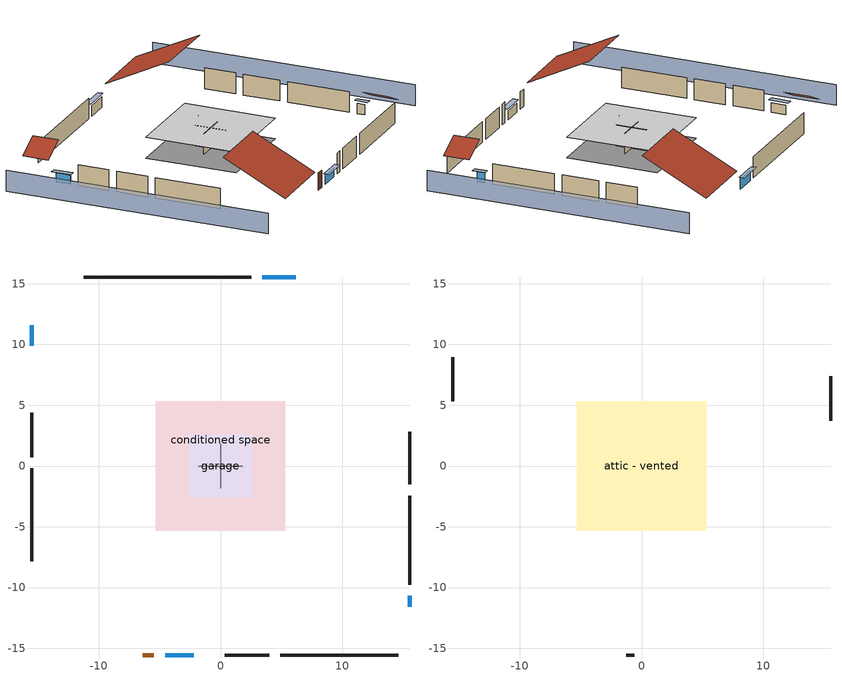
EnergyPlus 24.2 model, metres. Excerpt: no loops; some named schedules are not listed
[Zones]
conditioned space
 floor foundation (Slab2 construction): -5.34,-5.34 -5.34,5.34 5.34,5.34 5.34,-5.34 z0
 wall outside (AdiabaticWallConstruction 1): -6.41,-15.55 -5.49,-15.55 z0:2.03
 wall outside (AdiabaticWallConstruction): 6.18,15.55 3.45,15.55 z0:1.22; 15.55,-11.57 15.55,-10.69 z0:1.19; -4.56,-15.55 -2.2,-15.55 z0:1.07; -15.55,11.57 -15.55,9.88 z0:1.1
 wall outside (Wall3 construction): 2.52,15.55 -11.26,15.55 z0:2.44
 wall outside (Wall4 construction): 15.55,-1.52 15.55,2.81 z0:2.44
 wall outside (Wall7 construction): 4.93,-15.55 14.62,-15.55 z0:2.44
 wall outside (Wall8 construction): -15.55,-0.19 -15.55,-7.85 z0:2.44
 wall to garage (Wall5 construction): -1.83,0 1.83,0 z0:2.44
 wall to garage (Wall6 construction): 0,-1.83 0,1.83 z0:2.44
 window (WindowConstruction): 6.18,15.55 3.45,15.55 z0:1.22
 window (WindowConstruction 1): 15.55,-11.57 15.55,-10.69 z0:1.19
 window (WindowConstruction 2): -4.56,-15.55 -2.2,-15.55 z0:1.07
 window (WindowConstruction 3): -15.55,11.57 -15.55,9.88 z0:1.1
 door (Door): -6.41,-15.55 -5.49,-15.55 z0:2.03
garage
 floor foundation (Slab1 construction): -2.59,-2.59 -2.59,2.59 2.59,2.59 2.59,-2.59 z0
 wall outside (Wall1 construction): 15.55,-9.76 15.55,-2.45 z0:2.44
 wall outside (Wall12 construction): -15.55,4.39 -15.55,0.73 z0:2.44
 wall outside (Wall2 construction): 0.34,-15.55 4,-15.55 z0:2.44
attic - vented
 floor to garage (Floor1 construction): -2.59,-2.59 -2.59,2.59 2.59,2.59 2.59,-2.59 z2.44
 floor to conditioned space (Floor2 construction Reversed): -5.34,-5.34 -5.34,5.34 5.34,5.34 5.34,-5.34 z2.44
 wall outside (Wall10 construction): -15.55,8.95 -15.55,5.32 z0:2.44
 wall outside (Wall11 construction): -1.27,-15.55 -0.59,-15.55 z0:2.44
 wall outside (Wall9 construction): 15.55,3.74 15.55,7.37 z0:2.44
 roof outside (Roof1 construction): 7.11,15.55,2.44 7.11,8,6.21 15.55,8,6.21 15.55,15.55,2.44
 roof outside (Roof2 construction): 15.55,-12.5,2.44 12.82,-12.5,3.81 12.82,-15.55,3.81 15.55,-15.55,2.44
 roof outside (Roof3 construction): -15.55,12.5,2.44 -12.82,12.5,3.81 -12.82,15.55,3.81 -15.55,15.55,2.44
 roof outside (Roof4 construction): -7.34,-15.55,2.44 -7.34,-8.2,6.11 -15.55,-8.2,6.11 -15.55,-15.55,2.44
shading: -20.12,15.55 -20.12,-15.55 / 20.12,-15.55 20.12,15.55 z0:2.44; 3.15,15.55 6.49,15.55 6.49,16.16 3.15,16.16 z1.52; 15.55,-10.39 15.55,-11.87 16.16,-11.87 16.16,-10.39 z1.49; -1.9,-15.55 -4.87,-15.55 -4.87,-16.16 -1.9,-16.16 z1.37; -15.55,9.58 -15.55,11.87 -16.16,11.87 -16.16,9.58 z1.4
[Building]
Building 1: Terrain=Suburbs
[Site:Location]
Portland Intl Arpt_OR: Latitude {deg}=45.59; Longitude {deg}=-122.6; Time Zone {hr}=-8; Elevation {m}=33; Keep Site Location Information=Yes
[Site:GroundTemperature:Shallow]
10.2558, 8.96328, 8.85977, 9.47314, 11.9355, 14.3863, 16.5111, 17.8571, 17.9714, 16.8767, 14.8061, 12.4304
[Site:WaterMainsTemperature]
Calculation Method=Schedule; Temperature Schedule=mains temperature schedule
[Material] Roughness=Rough; Thermal Absorptance=0.9
Name | Thickness {m} | Conductivity {W/m-K} | Density {kg/m3} | Specific Heat {J/kg-K} | Solar Absorptance | Visible Absorptance
asphalt or fiberglass shingles | 0.00635 | 0.162714 | 1121.4 | 1465.45 | 0.85 | 0.85
ceiling loosefill ins | 0.338667 | 0.0480833 | 16.02 | 1046.75 | 0.7 | 0.7
ceiling stud and cavity | 0.1397 | 1.39189 | 65.682 | 1177.47 | 0.7 | 0.7
ceiling stud and cavity 1 | 0.1397 | 0.0920385 | 65.682 | 1177.47 | 0.7 | 0.7
concrete 4.0 in. | 0.1016 | 1.803125 | 2242.8 | 837.4 | 0.7 | 0.7
door material | 0.04445 | 0.0612267 | 512.64 | 1214.23 | 0.7 | 0.7
floor covering | 0.0127 | 0.0450781 | 54.468 | 1339.84 | 0.9 | 0.9
furniture material conditioned space 1; furniture material garage 1 | 0.1524 | 0.115458 | 640.8 | 1214.23 | 0.6 | 0.6
gypsum board | 0.0127 | 0.160291 | 801 | 837.4 | 0.6 | 0.6
osb sheathing 0.5 in. | 0.0127 | 0.115458 | 512.64 | 1214.23 | 0.6 | 0.6
osb sheathing 0.5 in. 1; osb sheathing 0.5 in. 2; osb sheathing 0.5 in. 3 | 0.0127 | 0.115458 | 512.64 | 1214.23 | 0.7 | 0.7
roof rigid ins | 0.00281632 | 0.029427 | 32.04 | 1214.23 | 0.7 | 0.7
wall rigid ins | 0.512978 | 0.029427 | 32.04 | 1214.23 | 0.7 | 0.7
wall stud and cavity | 0.1397 | 0.727959 | 139.0536 | 1170.24 | 0.6 | 0.6
wall stud and cavity 1 | 0.1397 | 0.550994 | 139.0536 | 1170.24 | 0.7 | 0.7
wall stud and cavity 2 | 0.1397 | 0.335416 | 139.0536 | 1170.24 | 0.7 | 0.7
wall stud and cavity 3 | 0.0889 | 0.380278 | 52.3479 | 1209.89 | 0.7 | 0.7
wall stud and cavity 4 | 0.0889 | 0.391764 | 83.0341 | 1211.67 | 0.7 | 0.7
wood siding | 0.0254 | 0.102417 | 544.68 | 1172.36 | 0.85 | 0.85
wood siding 1; wood siding 2 | 0.0254 | 0.102417 | 544.68 | 1172.36 | 0.7 | 0.7
[WindowMaterial:SimpleGlazingSystem]
WindowMaterial: U-Factor {W/m2-K}=2.78222; Solar Heat Gain Coefficient=0.56
[Construction]
AdiabaticWallConstruction: wood siding 1, wall rigid ins, wall stud and cavity 3, gypsum board
AdiabaticWallConstruction 1: wood siding 2, wall rigid ins, wall stud and cavity 3, gypsum board
Door: door material
Floor1 construction: ceiling stud and cavity
Floor2 construction Reversed: gypsum board, ceiling stud and cavity 1, ceiling loosefill ins
furniture construction conditioned space 1: furniture material conditioned space 1
furniture construction garage 1: furniture material garage 1
PartitionWallConstruction: gypsum board, wall stud and cavity 4, gypsum board
Roof1 construction; Roof2 construction; Roof3 construction; Roof4 construction: asphalt or fiberglass shingles, roof rigid ins, osb sheathing 0.5 in.
Slab1 construction: concrete 4.0 in.
Slab2 construction: concrete 4.0 in., floor covering
Wall1 construction; Wall2 construction: wood siding, osb sheathing 0.5 in. 1, wall stud and cavity
Wall10 construction; Wall11 construction; Wall12 construction; Wall9 construction: wood siding, osb sheathing 0.5 in. 2, wall stud and cavity
Wall3 construction; Wall4 construction: wood siding, osb sheathing 0.5 in. 1, wall stud and cavity 1, gypsum board
Wall5 construction: osb sheathing 0.5 in. 2, wall stud and cavity 2, gypsum board
Wall6 construction: osb sheathing 0.5 in. 3, wall stud and cavity 2, gypsum board
Wall7 construction; Wall8 construction: wood siding, osb sheathing 0.5 in. 2, wall stud and cavity 1, gypsum board
WindowConstruction; WindowConstruction 1; WindowConstruction 2; WindowConstruction 3: WindowMaterial
[Zone] Multiplier=1; Part of Total Floor Area=Yes
Name | Volume {m3}
attic - vented | 124.583
conditioned space | 278.185
garage | 65.242
[Space]
Name | Zone | Volume {m3}
attic - vented 1 | attic - vented | 124.583
conditioned space 1 | conditioned space | 278.185
garage 1 | garage | 65.242
[ZoneInfiltration:EffectiveLeakageArea] Schedule=Always On Discrete
Name | Zone or Space | Effective Air Leakage Area {cm2} | Stack Coefficient | Wind Coefficient
infil attic - vented 1 | attic - vented 1 | 4694.23 | 0.000184533 | 3.53165e-05
infil garage 1 | garage 1 | 339.796 | 0.000129147 | 4.38083e-05
[ZoneMixing]
whole house fan mix: Zone or Space=attic - vented; Schedule=Always On Continuous; Design Flow Rate Calculation Method=Flow/Zone; Design Flow Rate {m3/s}=0; Source Zone or Space=conditioned space
[SurfaceProperty:ExposedFoundationPerimeter] Exposed Perimeter Calculation Method=TotalExposedPerimeter
Name | Total Exposed Perimeter {m}
Slab2 | 39.80688
Slab1 | 14.6304
[SurfaceProperty:IncidentSolarMultiplier] Incident Solar Multiplier=1; Incident Solar Multiplier Schedule=trans schedule winter=0.85 summer=0.7
Window1; Window2; Window3; Window4
[InternalMass]
Name | Construction | Zone or ZoneList | Space or SpaceList | Surface Area {m2}
furniture mass conditioned space 1 | furniture construction conditioned space 1 | conditioned space | conditioned space 1 | 45.63397
partition wall mass | PartitionWallConstruction | conditioned space | conditioned space 1 | 114.085
furniture mass garage 1 | furniture construction garage 1 | garage | garage 1 | 2.67561
[Lights] Design Level Calculation Method=LightingLevel; Return Air Fraction=0; Fraction Radiant=0.6; Fraction Visible=0.2; Fraction Replaceable=1
Name | Zone or ZoneList or Space or SpaceList | Schedule | Lighting Level {W}
interior lighting | conditioned space 1 | lighting_interior | 179.839
garage lighting | garage 1 | lighting_garage | 7.95399
[People]
occupants: Zone or ZoneList or Space or SpaceList=conditioned space 1; Number of People Schedule=occupants; Number of People Calculation Method=People; Number of People=2; Fraction Radiant=0.314171; Sensible Heat Fraction=0.56303; Activity Level Schedule=occupants activity schedule; Carbon Dioxide Generation Rate {m3/s-W}=0; Enable ASHRAE 55 Comfort Warnings=No; Mean Radiant Temperature Calculation Type=EnclosureAveraged
[ElectricEquipment] Design Level Calculation Method=EquipmentLevel
Name | Zone or ZoneList or Space or SpaceList | Schedule | Design Level {W} | Fraction Latent | Fraction Radiant | Fraction Lost
ceiling fan | conditioned space 1 | ceiling_fan | 18.3393 | 0 | 0.558 | 0
clothes dryer | conditioned space 1 | clothes_dryer | 2322.91 | 0.015 | 0.081 | 0.85
clothes washer | conditioned space 1 | clothes_washer | 300.815 | 0.03 | 0.162 | 0.7
cooking range | conditioned space 1 | cooking_range | 1180.07 | 0.08 | 0.432 | 0.2
fridge | conditioned space 1 | fridge schedule | 49.4292 | 0 | 0.6 | 0
mech vent bath fan 0 | conditioned space 1 | mech vent bath fan 0 schedule | 30 | 0 | 0 | 1
mech vent house fan | conditioned space 1 | mech vent house fan schedule | 0 | 0 | 0 | 1
mech vent house fan cfis | conditioned space 1 | mech vent house fan cfis schedule | 0 | 0 | 0 | 0
mech vent range fan 0 | conditioned space 1 | mech vent range fan 0 schedule | 30 | 0 | 0 | 1
misc plug loads | conditioned space 1 | plug_loads_other | 291.306 | 0.021 | 0.558 | 0.049
misc tv | conditioned space 1 | plug_loads_tv | 362.363 | 0 | 0.6 | 0
whole house fan | conditioned space 1 | Always On Discrete | 0 | 0 | 0 | 1
freezer | garage 1 | freezer schedule | 194.914 | 0 | 0.6 | 0
fridge 1 | garage 1 | fridge schedule 1 | 80.4475 | 0 | 0.6 | 0
[OtherEquipment] Design Level Calculation Method=EquipmentLevel
Name | Fuel Type | Zone or ZoneList or Space or SpaceList | Schedule | Design Level {W} | Fraction Latent | Fraction Radiant | Fraction Lost
clothes dryer 1 | Electricity | conditioned space 1 | clothes_dryer | 0 | 0.015 | 0.081 | 0.85
cooking range 1 | Electricity | conditioned space 1 | cooking_range | 0 | 0.08 | 0.432 | 0.2
general water use latent | None | conditioned space 1 | general water use schedule | 44.1266 | 1 | 0 | 0
general water use sensible | None | conditioned space 1 | general water use schedule | -43.4886 | 0 | 0.6 | 0
mech vent house fan latent load | None | conditioned space 1 | Always On Discrete | 0 | 1 | 0 | 0
mech vent house fan sensible load | None | conditioned space 1 | Always On Discrete | 0 | 0 | 0 | 0
water heater energy adjustment1 | Electricity | garage 1 | Always On Discrete | 0.01 | 0 | 0 | 1
water heater lat | None | garage 1 | Always On Discrete | 0 | 1 | 0 | 0
water heater sens | None | garage 1 | Always On Discrete | 0 | 0 | 0 | 0
[ZoneInfiltration:DesignFlowRate] Zone or ZoneList or Space or SpaceList=conditioned space 1; Schedule=Always On Discrete; Design Flow Rate Calculation Method=Flow/Zone; Design Flow Rate {m3/s}=0
infil flow; natural vent flow; whole house fan flow
[Foundation:Kiva] Wall Height Above Grade {m}=0.1016; Wall Depth Below Slab {m}=0.2032
Name | Initial Indoor Air Temperature {C}
Foundation Kiva 1 | 13.4258
Foundation Kiva 2 | 19.4444
[Foundation:Kiva:Settings]
Soil Conductivity {W/m-K}=2.4234; Soil Density {kg/m3}=1842.3; Soil Specific Heat {J/kg-K}=418.7; Ground Solar Absorptivity=0.9; Ground Thermal Absorptivity=0.9; Ground Surface Roughness {m}=0.03; Far-Field Width {m}=40; Deep-Ground Boundary Condition=ZeroFlux; Deep-Ground Depth {m}=40; Minimum Cell Dimension {m}=0.2; Maximum Cell Growth Coefficient=3; Simulation Timestep=Timestep
[Exterior:Lights]
exterior lighting: Schedule=exterior lighting schedule; Design Level {W}=6.19068
[EnergyManagementSystem:GlobalVariable]
infil_program_Qfan
infil_program_Qinf
natural_vent_program_Qnv
natural_vent_program_Qwhf
[EnergyManagementSystem:Sensor]
Name | Output:Variable or Output:Meter Index Key | Output:Variable or Output:Meter
airflow_gain | infil flow | Infiltration Sensible Heat Gain Energy
airflow_gain_1 | natural vent flow | Infiltration Sensible Heat Gain Energy
airflow_gain_2 | whole house fan flow | Infiltration Sensible Heat Gain Energy
airflow_loss | infil flow | Infiltration Sensible Heat Loss Energy
airflow_loss_1 | natural vent flow | Infiltration Sensible Heat Loss Energy
airflow_loss_2 | whole house fan flow | Infiltration Sensible Heat Loss Energy
clg_load_cond |  | Cooling:EnergyTransfer:Zone:CONDITIONED SPACE
clg_sp_s; clg_sp_s_1 | cooling setpoint | Schedule Value
clothes_dryer_exhaust_0_sch_s | clothes_dryer | Schedule Value
cool_season | cooling season schedule | Schedule Value
fridge_tin_s_1; water_heater_amb_temp | garage | Zone Mean Air Temperature
htg_load_cond |  | Heating:EnergyTransfer:Zone:CONDITIONED SPACE
htg_sp_s; htg_sp_s_1 | heating setpoint | Schedule Value
ig_ee_conv | ceiling fan | Electric Equipment Convective Heating Energy
ig_ee_conv_1 | clothes dryer | Electric Equipment Convective Heating Energy
ig_ee_conv_3 | cooking range | Electric Equipment Convective Heating Energy
ig_ee_conv_4 | fridge | Electric Equipment Convective Heating Energy
ig_ee_conv_5 | misc plug loads | Electric Equipment Convective Heating Energy
ig_ee_conv_6 | misc tv | Electric Equipment Convective Heating Energy
ig_ee_conv_7 | whole house fan | Electric Equipment Convective Heating Energy
ig_ee_rad | ceiling fan | Electric Equipment Radiant Heating Energy
ig_ee_rad_1 | clothes dryer | Electric Equipment Radiant Heating Energy
ig_ee_rad_3 | cooking range | Electric Equipment Radiant Heating Energy
ig_ee_rad_4 | fridge | Electric Equipment Radiant Heating Energy
ig_ee_rad_5 | misc plug loads | Electric Equipment Radiant Heating Energy
ig_ee_rad_6 | misc tv | Electric Equipment Radiant Heating Energy
ig_ee_rad_7 | whole house fan | Electric Equipment Radiant Heating Energy
ig_lgt_conv | interior lighting | Lights Convective Heating Energy
ig_lgt_rad | interior lighting | Lights Radiant Heating Energy
ig_lgt_vis | interior lighting | Lights Visible Radiation Heating Energy
ig_oe_conv | clothes dryer 1 | Other Equipment Convective Heating Energy
ig_oe_conv_1 | cooking range 1 | Other Equipment Convective Heating Energy
ig_oe_conv_2 | general water use latent | Other Equipment Convective Heating Energy
ig_oe_conv_3 | general water use sensible | Other Equipment Convective Heating Energy
ig_oe_rad | clothes dryer 1 | Other Equipment Radiant Heating Energy
ig_oe_rad_1 | cooking range 1 | Other Equipment Radiant Heating Energy
ig_oe_rad_2 | general water use latent | Other Equipment Radiant Heating Energy
ig_oe_rad_3 | general water use sensible | Other Equipment Radiant Heating Energy
ig_ppl_conv | occupants | People Convective Heating Energy
ig_ppl_rad | occupants | People Radiant Heating Energy
im_conv | furniture mass conditioned space 1 | Surface Inside Face Convection Heat Gain Energy
im_conv_1 | partition wall mass | Surface Inside Face Convection Heat Gain Energy
im_ig | furniture mass conditioned space 1 | Surface Inside Face Internal Gains Radiation Heat Gain Energy
im_ig_1 | partition wall mass | Surface Inside Face Internal Gains Radiation Heat Gain Energy
im_lgt | furniture mass conditioned space 1 | Surface Inside Face Lights Radiation Heat Gain Energy
im_lgt_1 | partition wall mass | Surface Inside Face Lights Radiation Heat Gain Energy
im_sol | furniture mass conditioned space 1 | Surface Inside Face Solar Radiation Heat Gain Energy
im_sol_1 | partition wall mass | Surface Inside Face Solar Radiation Heat Gain Energy
im_surf | furniture mass conditioned space 1 | Surface Inside Face Net Surface Thermal Radiation Heat Gain Energy
im_surf_1 | partition wall mass | Surface Inside Face Net Surface Thermal Radiation Heat Gain Energy
mech_vent_bath_fan_0_sch_s | mech vent bath fan 0 schedule | Schedule Value
mech_vent_range_fan_0_sch_s | mech vent range fan 0 schedule | Schedule Value
mv_conv | mech vent bath fan 0 | Electric Equipment Convective Heating Energy
mv_conv_1 | mech vent house fan | Electric Equipment Convective Heating Energy
mv_conv_2 | mech vent house fan cfis | Electric Equipment Convective Heating Energy
mv_conv_3 | mech vent range fan 0 | Electric Equipment Convective Heating Energy
mv_conv_4 | mech vent house fan latent load | Other Equipment Convective Heating Energy
mv_conv_5 | mech vent house fan sensible load | Other Equipment Convective Heating Energy
mv_rad | mech vent bath fan 0 | Electric Equipment Radiant Heating Energy
mv_rad_1 | mech vent house fan | Electric Equipment Radiant Heating Energy
mv_rad_2 | mech vent house fan cfis | Electric Equipment Radiant Heating Energy
mv_rad_3 | mech vent range fan 0 | Electric Equipment Radiant Heating Energy
mv_rad_4 | mech vent house fan latent load | Other Equipment Radiant Heating Energy
mv_rad_5 | mech vent house fan sensible load | Other Equipment Radiant Heating Energy
natural_vent_s | natural vent schedule | Schedule Value
out_pb_s |  | Site Outdoor Air Barometric Pressure
out_wt_s |  | Site Outdoor Air Humidity Ratio
site_vw_s |  | Site Wind Speed
ss_back_out | Window1 | Surface Window Shortwave from Zone Back Out Window Heat Transfer Rate
ss_back_out_1 | Window2 | Surface Window Shortwave from Zone Back Out Window Heat Transfer Rate
ss_back_out_2 | Window3 | Surface Window Shortwave from Zone Back Out Window Heat Transfer Rate
ss_back_out_3 | Window4 | Surface Window Shortwave from Zone Back Out Window Heat Transfer Rate
ss_conv | Door1 | Surface Inside Face Convection Heat Gain Energy
ss_conv_1 | Window1 | Surface Inside Face Convection Heat Gain Energy
ss_conv_2 | Window2 | Surface Inside Face Convection Heat Gain Energy
ss_conv_3 | Window3 | Surface Inside Face Convection Heat Gain Energy
ss_conv_4 | Window4 | Surface Inside Face Convection Heat Gain Energy
ss_ig | Door1 | Surface Inside Face Internal Gains Radiation Heat Gain Energy
ss_ig_1 | Window1 | Surface Inside Face Internal Gains Radiation Heat Gain Energy
ss_ig_2 | Window2 | Surface Inside Face Internal Gains Radiation Heat Gain Energy
ss_ig_3 | Window3 | Surface Inside Face Internal Gains Radiation Heat Gain Energy
ss_ig_4 | Window4 | Surface Inside Face Internal Gains Radiation Heat Gain Energy
ss_lgt | Door1 | Surface Inside Face Lights Radiation Heat Gain Energy
ss_sol | Door1 | Surface Inside Face Solar Radiation Heat Gain Energy
ss_surf | Door1 | Surface Inside Face Net Surface Thermal Radiation Heat Gain Energy
ss_surf_1 | Window1 | Surface Inside Face Net Surface Thermal Radiation Heat Gain Energy
ss_surf_2 | Window2 | Surface Inside Face Net Surface Thermal Radiation Heat Gain Energy
ss_surf_3 | Window3 | Surface Inside Face Net Surface Thermal Radiation Heat Gain Energy
ss_surf_4 | Window4 | Surface Inside Face Net Surface Thermal Radiation Heat Gain Energy
ss_trans_in | Window1 | Surface Window Transmitted Solar Radiation Rate
ss_trans_in_1 | Window2 | Surface Window Transmitted Solar Radiation Rate
ss_trans_in_2 | Window3 | Surface Window Transmitted Solar Radiation Rate
ss_trans_in_3 | Window4 | Surface Window Transmitted Solar Radiation Rate
ss_trans_out | Window1 | Surface Inside Face Initial Transmitted Diffuse Transmitted Out Window Solar Radiation Rate
ss_trans_out_1 | Window2 | Surface Inside Face Initial Transmitted Diffuse Transmitted Out Window Solar Radiation Rate
ss_trans_out_2 | Window3 | Surface Inside Face Initial Transmitted Diffuse Transmitted Out Window Solar Radiation Rate
ss_trans_out_3 | Window4 | Surface Inside Face Initial Transmitted Diffuse Transmitted Out Window Solar Radiation Rate
s_conv | Floor2 | Surface Inside Face Convection Heat Gain Energy
s_conv_1 | Slab2 | Surface Inside Face Convection Heat Gain Energy
s_conv_2 | Wall3 | Surface Inside Face Convection Heat Gain Energy
s_conv_3 | Wall4 | Surface Inside Face Convection Heat Gain Energy
s_conv_4 | Wall5 | Surface Inside Face Convection Heat Gain Energy
s_conv_5 | Wall6 | Surface Inside Face Convection Heat Gain Energy
s_conv_6 | Wall7 | Surface Inside Face Convection Heat Gain Energy
s_conv_7 | Wall8 | Surface Inside Face Convection Heat Gain Energy
s_ig | Floor2 | Surface Inside Face Internal Gains Radiation Heat Gain Energy
s_ig_1 | Slab2 | Surface Inside Face Internal Gains Radiation Heat Gain Energy
s_ig_2 | Wall3 | Surface Inside Face Internal Gains Radiation Heat Gain Energy
s_ig_3 | Wall4 | Surface Inside Face Internal Gains Radiation Heat Gain Energy
s_ig_4 | Wall5 | Surface Inside Face Internal Gains Radiation Heat Gain Energy
s_ig_5 | Wall6 | Surface Inside Face Internal Gains Radiation Heat Gain Energy
s_ig_6 | Wall7 | Surface Inside Face Internal Gains Radiation Heat Gain Energy
s_ig_7 | Wall8 | Surface Inside Face Internal Gains Radiation Heat Gain Energy
s_lgt | Floor2 | Surface Inside Face Lights Radiation Heat Gain Energy
s_lgt_1 | Slab2 | Surface Inside Face Lights Radiation Heat Gain Energy
s_lgt_2 | Wall3 | Surface Inside Face Lights Radiation Heat Gain Energy
s_lgt_3 | Wall4 | Surface Inside Face Lights Radiation Heat Gain Energy
s_lgt_4 | Wall5 | Surface Inside Face Lights Radiation Heat Gain Energy
s_lgt_5 | Wall6 | Surface Inside Face Lights Radiation Heat Gain Energy
s_lgt_6 | Wall7 | Surface Inside Face Lights Radiation Heat Gain Energy
s_lgt_7 | Wall8 | Surface Inside Face Lights Radiation Heat Gain Energy
s_sol | Floor2 | Surface Inside Face Solar Radiation Heat Gain Energy
s_sol_1 | Slab2 | Surface Inside Face Solar Radiation Heat Gain Energy
s_sol_2 | Wall3 | Surface Inside Face Solar Radiation Heat Gain Energy
s_sol_3 | Wall4 | Surface Inside Face Solar Radiation Heat Gain Energy
s_sol_4 | Wall5 | Surface Inside Face Solar Radiation Heat Gain Energy
s_sol_5 | Wall6 | Surface Inside Face Solar Radiation Heat Gain Energy
s_sol_6 | Wall7 | Surface Inside Face Solar Radiation Heat Gain Energy
s_sol_7 | Wall8 | Surface Inside Face Solar Radiation Heat Gain Energy
s_surf | Floor2 | Surface Inside Face Net Surface Thermal Radiation Heat Gain Energy
s_surf_1 | Slab2 | Surface Inside Face Net Surface Thermal Radiation Heat Gain Energy
s_surf_2 | Wall3 | Surface Inside Face Net Surface Thermal Radiation Heat Gain Energy
s_surf_3 | Wall4 | Surface Inside Face Net Surface Thermal Radiation Heat Gain Energy
s_surf_4 | Wall5 | Surface Inside Face Net Surface Thermal Radiation Heat Gain Energy
s_surf_5 | Wall6 | Surface Inside Face Net Surface Thermal Radiation Heat Gain Energy
s_surf_6 | Wall7 | Surface Inside Face Net Surface Thermal Radiation Heat Gain Energy
s_surf_7 | Wall8 | Surface Inside Face Net Surface Thermal Radiation Heat Gain Energy
water_heater_amb_rh | garage | Zone Air Relative Humidity
water_heater_T_set | water heater setpoint | Schedule Value
[EnergyManagementSystem:Actuator]
Name | Actuated Component Unique | Actuated Component Type | Actuated Component Control Type
fridge_schedule_1_act | fridge schedule 1 | Schedule:Constant | Schedule Value
fridge_schedule_act | fridge schedule | Schedule:Constant | Schedule Value
infil_flow_act | infil flow | Zone Infiltration | Air Exchange Flow Rate
mech_vent_house_fan_cfis_act | mech vent house fan cfis | ElectricEquipment | Electricity Rate
mech_vent_house_fan_latent_load_act | mech vent house fan latent load | OtherEquipment | Power Level
mech_vent_house_fan_sensible_load_act | mech vent house fan sensible load | OtherEquipment | Power Level
natural_vent_flow_act | natural vent flow | Zone Infiltration | Air Exchange Flow Rate
water_heater_HPWHSchedOverride | water heater setpoint | Schedule:Constant | Schedule Value
water_heater_hpwh_ec_adj_act | water heater energy adjustment1 | OtherEquipment | Power Level
water_heater_lat_act | water heater lat | OtherEquipment | Power Level
water_heater_LESchedOverride | water heater BottomElementSetpoint | Schedule:Constant | Schedule Value
water_heater_sens_act | water heater sens | OtherEquipment | Power Level
water_heater_UESchedOverride | water heater TopElementSetpoint | Schedule:Constant | Schedule Value
whole_house_fan_act | whole house fan | ElectricEquipment | Electricity Rate
whole_house_fan_flow_act | whole house fan flow | Zone Infiltration | Air Exchange Flow Rate
whole_house_fan_mix_act | whole house fan mix | ZoneMixing | Air Exchange Flow Rate
